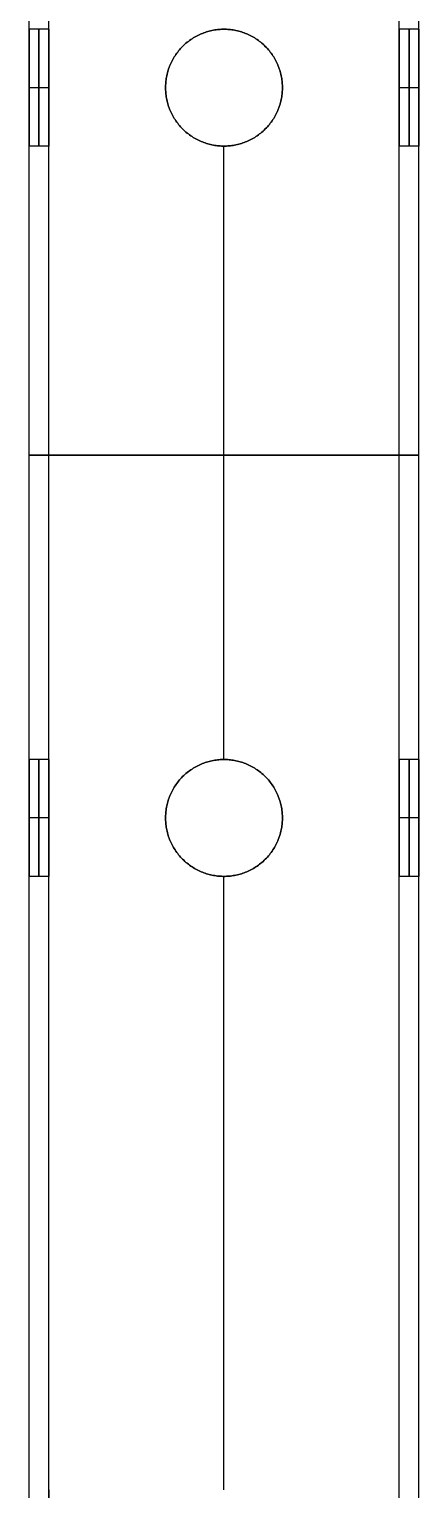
# Model space of a CAD drawing. Header units: millimetres. Extents: x 1279 to 9834, y -699 to 998.
# Drawn here: x 7031 to 7071, y -354.2 to -204.2 of the extents above; entities that cross this region are included whole.
import ezdxf

# ---------------------------------------------------------------- set-up
doc = ezdxf.new("R2010")
doc.units = ezdxf.units.MM
doc.header["$MEASUREMENT"] = 0
doc.layers.add('staal', color=7, linetype='Continuous', true_color=0x4c4c4c)

msp = doc.modelspace()

# ---------------------------------------------------------------- linework, layer by layer
at = {"layer": 'staal'}
for p, q in [((7032.99, -204.2, 796.69), (7030.99, -204.2, 796.69)), ((7050.99, -204.2, 778.69), (7050.99, -204.2, 776.69)), ((7050.99, -204.2, 816.69), (7050.99, -204.2, 814.69)), ((7070.99, -204.2, 796.69), (7068.99, -204.2, 796.69)), ((7032.99, -210.2, 802.69), (7030.99, -210.2, 802.69)), ((7032.99, -210.2, 790.69), (7030.99, -210.2, 790.69)), ((7044.99, -210.2, 778.69), (7044.99, -210.2, 776.69)), ((7044.99, -210.2, 816.69), (7044.99, -210.2, 814.69)), ((7056.99, -210.2, 778.69), (7056.99, -210.2, 776.69)), ((7056.99, -210.2, 816.69), (7056.99, -210.2, 814.69)), ((7070.99, -210.2, 802.69), (7068.99, -210.2, 802.69)), ((7070.99, -210.2, 790.69), (7068.99, -210.2, 790.69)), ((7032.99, -216.2, 796.69), (7030.99, -216.2, 796.69)), ((7050.99, -216.2, 778.69), (7050.99, -216.2, 776.69)), ((7050.99, -216.2, 816.69), (7050.99, -216.2, 814.69)), ((7070.99, -216.2, 796.69), (7068.99, -216.2, 796.69)), ((7032.99, -279.2, 796.69), (7030.99, -279.2, 796.69)), ((7050.99, -279.2, 778.69), (7050.99, -279.2, 776.69)), ((7050.99, -279.2, 816.69), (7050.99, -279.2, 814.69)), ((7070.99, -279.2, 796.69), (7068.99, -279.2, 796.69)), ((7032.99, -285.2, 802.69), (7030.99, -285.2, 802.69)), ((7032.99, -285.2, 790.69), (7030.99, -285.2, 790.69)), ((7044.99, -285.2, 778.69), (7044.99, -285.2, 776.69)), ((7044.99, -285.2, 816.69), (7044.99, -285.2, 814.69)), ((7056.99, -285.2, 778.69), (7056.99, -285.2, 776.69)), ((7056.99, -285.2, 816.69), (7056.99, -285.2, 814.69)), ((7070.99, -285.2, 802.69), (7068.99, -285.2, 802.69)), ((7070.99, -285.2, 790.69), (7068.99, -285.2, 790.69)), ((7032.99, -291.2, 796.69), (7030.99, -291.2, 796.69)), ((7050.99, -291.2, 778.69), (7050.99, -291.2, 776.69)), ((7050.99, -291.2, 816.69), (7050.99, -291.2, 814.69)), ((7070.99, -291.2, 796.69), (7068.99, -291.2, 796.69))]:
    msp.add_line(p, q, dxfattribs=at)
for points in [[(7030.99, -565.7, 776.69), (7030.99, -247.95, 776.69), (7030.99, 69.8, 776.69)], [(7030.99, -565.7, 816.69), (7030.99, -247.95, 816.69), (7030.99, 69.8, 816.69)], [(7032.99, -565.7, 778.69), (7032.99, -247.95, 778.69), (7032.99, 69.8, 778.69)], [(7032.99, -565.7, 814.69), (7032.99, -247.95, 814.69), (7032.99, 69.8, 814.69)], [(7068.99, -565.7, 778.69), (7068.99, -247.95, 778.69), (7068.99, 69.8, 778.69)], [(7068.99, -565.7, 814.69), (7068.99, -247.95, 814.69), (7068.99, 69.8, 814.69)], [(7070.99, -565.7, 776.69), (7070.99, -247.95, 776.69), (7070.99, 69.8, 776.69)], [(7070.99, -565.7, 816.69), (7070.99, -247.95, 816.69), (7070.99, 69.8, 816.69)], [(7030.99, -279.2, 796.69), (7030.99, -247.7, 796.69), (7030.99, -216.2, 796.69)], [(7032.99, -279.2, 796.69), (7032.99, -247.7, 796.69), (7032.99, -216.2, 796.69)], [(7050.99, -279.2, 776.69), (7050.99, -247.7, 776.69), (7050.99, -216.2, 776.69)], [(7050.99, -279.2, 816.69), (7050.99, -247.7, 816.69), (7050.99, -216.2, 816.69)], [(7050.99, -279.2, 778.69), (7050.99, -247.7, 778.69), (7050.99, -216.2, 778.69)], [(7050.99, -279.2, 814.69), (7050.99, -247.7, 814.69), (7050.99, -216.2, 814.69)], [(7068.99, -279.2, 796.69), (7068.99, -247.7, 796.69), (7068.99, -216.2, 796.69)], [(7070.99, -279.2, 796.69), (7070.99, -247.7, 796.69), (7070.99, -216.2, 796.69)], [(7070.99, -247.95, 776.69), (7050.99, -247.95, 776.69), (7030.99, -247.95, 776.69)], [(7030.99, -247.95, 776.69), (7030.99, -247.95, 796.69), (7030.99, -247.95, 816.69)], [(7030.99, -247.95, 816.69), (7050.99, -247.95, 816.69), (7070.99, -247.95, 816.69)], [(7032.99, -247.95, 814.69), (7032.99, -247.95, 796.69), (7032.99, -247.95, 778.69)], [(7032.99, -247.95, 778.69), (7050.99, -247.95, 778.69), (7068.99, -247.95, 778.69)], [(7068.99, -247.95, 814.69), (7050.99, -247.95, 814.69), (7032.99, -247.95, 814.69)], [(7068.99, -247.95, 778.69), (7068.99, -247.95, 796.69), (7068.99, -247.95, 814.69)], [(7070.99, -247.95, 816.69), (7070.99, -247.95, 796.69), (7070.99, -247.95, 776.69)], [(7030.99, -354.2, 796.69), (7030.99, -322.7, 796.69), (7030.99, -291.2, 796.69)], [(7032.99, -354.2, 796.69), (7032.99, -322.7, 796.69), (7032.99, -291.2, 796.69)], [(7050.99, -354.2, 776.69), (7050.99, -322.7, 776.69), (7050.99, -291.2, 776.69)], [(7050.99, -354.2, 816.69), (7050.99, -322.7, 816.69), (7050.99, -291.2, 816.69)], [(7050.99, -354.2, 778.69), (7050.99, -322.7, 778.69), (7050.99, -291.2, 778.69)], [(7050.99, -354.2, 814.69), (7050.99, -322.7, 814.69), (7050.99, -291.2, 814.69)], [(7068.99, -354.2, 796.69), (7068.99, -322.7, 796.69), (7068.99, -291.2, 796.69)], [(7070.99, -354.2, 796.69), (7070.99, -322.7, 796.69), (7070.99, -291.2, 796.69)]]:
    msp.add_open_spline(points, degree=2, dxfattribs=at)
for points, weights, knots in [([(7030.99, -210.2, 802.69), (7030.99, -216.2, 802.69), (7030.99, -216.2, 796.69), (7030.99, -216.2, 790.69), (7030.99, -210.2, 790.69), (7030.99, -204.2, 790.69), (7030.99, -204.2, 796.69), (7030.99, -204.2, 802.69), (7030.99, -210.2, 802.69)], [1, 0.707106781187, 1, 0.707106781187, 1, 0.707106781187, 1, 0.707106781187, 1], [-31.415927, -31.415927, -31.415927, -23.561945, -23.561945, -15.707963, -15.707963, -7.853982, -7.853982, 0, 0, 0]), ([(7031.99, -210.2, 802.69), (7031.99, -204.2, 802.69), (7031.99, -204.2, 796.69), (7031.99, -204.2, 790.69), (7031.99, -210.2, 790.69), (7031.99, -216.2, 790.69), (7031.99, -216.2, 796.69), (7031.99, -216.2, 802.69), (7031.99, -210.2, 802.69)], [1, 0.707106781187, 1, 0.707106781187, 1, 0.707106781187, 1, 0.707106781187, 1], [0, 0, 0, 7.853982, 7.853982, 15.707963, 15.707963, 23.561945, 23.561945, 31.415927, 31.415927, 31.415927]), ([(7032.99, -210.2, 802.69), (7032.99, -204.2, 802.69), (7032.99, -204.2, 796.69), (7032.99, -204.2, 790.69), (7032.99, -210.2, 790.69), (7032.99, -216.2, 790.69), (7032.99, -216.2, 796.69), (7032.99, -216.2, 802.69), (7032.99, -210.2, 802.69)], [1, 0.707106781187, 1, 0.707106781187, 1, 0.707106781187, 1, 0.707106781187, 1], [0, 0, 0, 7.853982, 7.853982, 15.707963, 15.707963, 23.561945, 23.561945, 31.415927, 31.415927, 31.415927]), ([(7044.99, -210.2, 776.69), (7044.99, -216.2, 776.69), (7050.99, -216.2, 776.69), (7056.99, -216.2, 776.69), (7056.99, -210.2, 776.69), (7056.99, -204.2, 776.69), (7050.99, -204.2, 776.69), (7044.99, -204.2, 776.69), (7044.99, -210.2, 776.69)], [1, 0.707106781187, 1, 0.707106781187, 1, 0.707106781187, 1, 0.707106781187, 1], [-31.415927, -31.415927, -31.415927, -23.561945, -23.561945, -15.707963, -15.707963, -7.853982, -7.853982, 0, 0, 0]), ([(7044.99, -210.2, 816.69), (7044.99, -204.2, 816.69), (7050.99, -204.2, 816.69), (7056.99, -204.2, 816.69), (7056.99, -210.2, 816.69), (7056.99, -216.2, 816.69), (7050.99, -216.2, 816.69), (7044.99, -216.2, 816.69), (7044.99, -210.2, 816.69)], [1, 0.707106781187, 1, 0.707106781187, 1, 0.707106781187, 1, 0.707106781187, 1], [0, 0, 0, 7.853982, 7.853982, 15.707963, 15.707963, 23.561945, 23.561945, 31.415927, 31.415927, 31.415927]), ([(7044.99, -210.2, 778.69), (7044.99, -204.2, 778.69), (7050.99, -204.2, 778.69), (7056.99, -204.2, 778.69), (7056.99, -210.2, 778.69), (7056.99, -216.2, 778.69), (7050.99, -216.2, 778.69), (7044.99, -216.2, 778.69), (7044.99, -210.2, 778.69)], [1, 0.707106781187, 1, 0.707106781187, 1, 0.707106781187, 1, 0.707106781187, 1], [0, 0, 0, 7.853982, 7.853982, 15.707963, 15.707963, 23.561945, 23.561945, 31.415927, 31.415927, 31.415927]), ([(7044.99, -210.2, 814.69), (7044.99, -216.2, 814.69), (7050.99, -216.2, 814.69), (7056.99, -216.2, 814.69), (7056.99, -210.2, 814.69), (7056.99, -204.2, 814.69), (7050.99, -204.2, 814.69), (7044.99, -204.2, 814.69), (7044.99, -210.2, 814.69)], [1, 0.707106781187, 1, 0.707106781187, 1, 0.707106781187, 1, 0.707106781187, 1], [-31.415927, -31.415927, -31.415927, -23.561945, -23.561945, -15.707963, -15.707963, -7.853982, -7.853982, 0, 0, 0]), ([(7044.99, -210.2, 777.69), (7044.99, -204.2, 777.69), (7050.99, -204.2, 777.69), (7056.99, -204.2, 777.69), (7056.99, -210.2, 777.69), (7056.99, -216.2, 777.69), (7050.99, -216.2, 777.69), (7044.99, -216.2, 777.69), (7044.99, -210.2, 777.69)], [1, 0.707106781187, 1, 0.707106781187, 1, 0.707106781187, 1, 0.707106781187, 1], [0, 0, 0, 7.853982, 7.853982, 15.707963, 15.707963, 23.561945, 23.561945, 31.415927, 31.415927, 31.415927]), ([(7044.99, -210.2, 815.69), (7044.99, -204.2, 815.69), (7050.99, -204.2, 815.69), (7056.99, -204.2, 815.69), (7056.99, -210.2, 815.69), (7056.99, -216.2, 815.69), (7050.99, -216.2, 815.69), (7044.99, -216.2, 815.69), (7044.99, -210.2, 815.69)], [1, 0.707106781187, 1, 0.707106781187, 1, 0.707106781187, 1, 0.707106781187, 1], [0, 0, 0, 7.853982, 7.853982, 15.707963, 15.707963, 23.561945, 23.561945, 31.415927, 31.415927, 31.415927]), ([(7068.99, -210.2, 802.69), (7068.99, -216.2, 802.69), (7068.99, -216.2, 796.69), (7068.99, -216.2, 790.69), (7068.99, -210.2, 790.69), (7068.99, -204.2, 790.69), (7068.99, -204.2, 796.69), (7068.99, -204.2, 802.69), (7068.99, -210.2, 802.69)], [1, 0.707106781187, 1, 0.707106781187, 1, 0.707106781187, 1, 0.707106851018, 0.999999860338], [-31.415927, -31.415927, -31.415927, -23.561944, -23.561944, -15.707962, -15.707962, -7.85398, -7.85398, 0, 0, 0]), ([(7069.99, -210.2, 802.69), (7069.99, -204.2, 802.69), (7069.99, -204.2, 796.69), (7069.99, -204.2, 790.69), (7069.99, -210.2, 790.69), (7069.99, -216.2, 790.69), (7069.99, -216.2, 796.69), (7069.99, -216.2, 802.69), (7069.99, -210.2, 802.69)], [1, 0.707106781187, 1, 0.707106781187, 1, 0.707106781187, 1, 0.707106781187, 1], [0, 0, 0, 7.853982, 7.853982, 15.707963, 15.707963, 23.561945, 23.561945, 31.415927, 31.415927, 31.415927]), ([(7070.99, -210.2, 802.69), (7070.99, -204.2, 802.69), (7070.99, -204.2, 796.69), (7070.99, -204.2, 790.69), (7070.99, -210.2, 790.69), (7070.99, -216.2, 790.69), (7070.99, -216.2, 796.69), (7070.99, -216.2, 802.69), (7070.99, -210.2, 802.69)], [1, 0.707106781187, 1, 0.707106781187, 1, 0.707106781187, 1, 0.707106781187, 1], [0, 0, 0, 7.853982, 7.853982, 15.707963, 15.707963, 23.561945, 23.561945, 31.415927, 31.415927, 31.415927]), ([(7030.99, -285.2, 802.69), (7030.99, -291.2, 802.69), (7030.99, -291.2, 796.69), (7030.99, -291.2, 790.69), (7030.99, -285.2, 790.69), (7030.99, -279.2, 790.69), (7030.99, -279.2, 796.69), (7030.99, -279.2, 802.69), (7030.99, -285.2, 802.69)], [1, 0.707106781187, 1, 0.707106781187, 1, 0.707106781187, 1, 0.707106781187, 1], [-31.415927, -31.415927, -31.415927, -23.561945, -23.561945, -15.707963, -15.707963, -7.853982, -7.853982, 0, 0, 0]), ([(7031.99, -285.2, 802.69), (7031.99, -279.2, 802.69), (7031.99, -279.2, 796.69), (7031.99, -279.2, 790.69), (7031.99, -285.2, 790.69), (7031.99, -291.2, 790.69), (7031.99, -291.2, 796.69), (7031.99, -291.2, 802.69), (7031.99, -285.2, 802.69)], [1, 0.707106781187, 1, 0.707106781187, 1, 0.707106781187, 1, 0.707106781187, 1], [0, 0, 0, 7.853982, 7.853982, 15.707963, 15.707963, 23.561945, 23.561945, 31.415927, 31.415927, 31.415927]), ([(7032.99, -285.2, 802.69), (7032.99, -279.2, 802.69), (7032.99, -279.2, 796.69), (7032.99, -279.2, 790.69), (7032.99, -285.2, 790.69), (7032.99, -291.2, 790.69), (7032.99, -291.2, 796.69), (7032.99, -291.2, 802.69), (7032.99, -285.2, 802.69)], [1, 0.707106781187, 1, 0.707106781187, 1, 0.707106781187, 1, 0.707106781187, 1], [0, 0, 0, 7.853982, 7.853982, 15.707963, 15.707963, 23.561945, 23.561945, 31.415927, 31.415927, 31.415927]), ([(7044.99, -285.2, 776.69), (7044.99, -291.2, 776.69), (7050.99, -291.2, 776.69), (7056.99, -291.2, 776.69), (7056.99, -285.2, 776.69), (7056.99, -279.2, 776.69), (7050.99, -279.2, 776.69), (7044.99, -279.2, 776.69), (7044.99, -285.2, 776.69)], [1, 0.707106781187, 1, 0.707106781187, 1, 0.707106781187, 1, 0.707106781187, 1], [-31.415927, -31.415927, -31.415927, -23.561945, -23.561945, -15.707963, -15.707963, -7.853982, -7.853982, 0, 0, 0]), ([(7044.99, -285.2, 816.69), (7044.99, -279.2, 816.69), (7050.99, -279.2, 816.69), (7056.99, -279.2, 816.69), (7056.99, -285.2, 816.69), (7056.99, -291.2, 816.69), (7050.99, -291.2, 816.69), (7044.99, -291.2, 816.69), (7044.99, -285.2, 816.69)], [1, 0.707106781187, 1, 0.707106781187, 1, 0.707106781187, 1, 0.707106781187, 1], [0, 0, 0, 7.853982, 7.853982, 15.707963, 15.707963, 23.561945, 23.561945, 31.415927, 31.415927, 31.415927]), ([(7044.99, -285.2, 778.69), (7044.99, -279.2, 778.69), (7050.99, -279.2, 778.69), (7056.99, -279.2, 778.69), (7056.99, -285.2, 778.69), (7056.99, -291.2, 778.69), (7050.99, -291.2, 778.69), (7044.99, -291.2, 778.69), (7044.99, -285.2, 778.69)], [1, 0.707106781187, 1, 0.707106781187, 1, 0.707106781187, 1, 0.707106781187, 1], [0, 0, 0, 7.853982, 7.853982, 15.707963, 15.707963, 23.561945, 23.561945, 31.415927, 31.415927, 31.415927]), ([(7044.99, -285.2, 814.69), (7044.99, -291.2, 814.69), (7050.99, -291.2, 814.69), (7056.99, -291.2, 814.69), (7056.99, -285.2, 814.69), (7056.99, -279.2, 814.69), (7050.99, -279.2, 814.69), (7044.99, -279.2, 814.69), (7044.99, -285.2, 814.69)], [1, 0.707106781187, 1, 0.707106781187, 1, 0.707106781187, 1, 0.707106781187, 1], [-31.415927, -31.415927, -31.415927, -23.561945, -23.561945, -15.707963, -15.707963, -7.853982, -7.853982, 0, 0, 0]), ([(7044.99, -285.2, 777.69), (7044.99, -279.2, 777.69), (7050.99, -279.2, 777.69), (7056.99, -279.2, 777.69), (7056.99, -285.2, 777.69), (7056.99, -291.2, 777.69), (7050.99, -291.2, 777.69), (7044.99, -291.2, 777.69), (7044.99, -285.2, 777.69)], [1, 0.707106781187, 1, 0.707106781187, 1, 0.707106781187, 1, 0.707106781187, 1], [0, 0, 0, 7.853982, 7.853982, 15.707963, 15.707963, 23.561945, 23.561945, 31.415927, 31.415927, 31.415927]), ([(7044.99, -285.2, 815.69), (7044.99, -279.2, 815.69), (7050.99, -279.2, 815.69), (7056.99, -279.2, 815.69), (7056.99, -285.2, 815.69), (7056.99, -291.2, 815.69), (7050.99, -291.2, 815.69), (7044.99, -291.2, 815.69), (7044.99, -285.2, 815.69)], [1, 0.707106781187, 1, 0.707106781187, 1, 0.707106781187, 1, 0.707106781187, 1], [0, 0, 0, 7.853982, 7.853982, 15.707963, 15.707963, 23.561945, 23.561945, 31.415927, 31.415927, 31.415927]), ([(7068.99, -285.2, 802.69), (7068.99, -291.2, 802.69), (7068.99, -291.2, 796.69), (7068.99, -291.2, 790.69), (7068.99, -285.2, 790.69), (7068.99, -279.2, 790.69), (7068.99, -279.2, 796.69), (7068.99, -279.2, 802.69), (7068.99, -285.2, 802.69)], [1, 0.707106781187, 1, 0.707106781187, 1, 0.707106781187, 1, 0.707106851018, 0.999999860338], [-31.415927, -31.415927, -31.415927, -23.561944, -23.561944, -15.707962, -15.707962, -7.85398, -7.85398, 0, 0, 0]), ([(7069.99, -285.2, 802.69), (7069.99, -279.2, 802.69), (7069.99, -279.2, 796.69), (7069.99, -279.2, 790.69), (7069.99, -285.2, 790.69), (7069.99, -291.2, 790.69), (7069.99, -291.2, 796.69), (7069.99, -291.2, 802.69), (7069.99, -285.2, 802.69)], [1, 0.707106781187, 1, 0.707106781187, 1, 0.707106781187, 1, 0.707106781187, 1], [0, 0, 0, 7.853982, 7.853982, 15.707963, 15.707963, 23.561945, 23.561945, 31.415927, 31.415927, 31.415927]), ([(7070.99, -285.2, 802.69), (7070.99, -279.2, 802.69), (7070.99, -279.2, 796.69), (7070.99, -279.2, 790.69), (7070.99, -285.2, 790.69), (7070.99, -291.2, 790.69), (7070.99, -291.2, 796.69), (7070.99, -291.2, 802.69), (7070.99, -285.2, 802.69)], [1, 0.707106781187, 1, 0.707106781187, 1, 0.707106781187, 1, 0.707106781187, 1], [0, 0, 0, 7.853982, 7.853982, 15.707963, 15.707963, 23.561945, 23.561945, 31.415927, 31.415927, 31.415927]), ([(7032.99, -360.2, 802.69), (7032.99, -354.2, 802.69), (7032.99, -354.2, 796.69), (7032.99, -354.2, 790.69), (7032.99, -360.2, 790.69), (7032.99, -366.2, 790.69), (7032.99, -366.2, 796.69), (7032.99, -366.2, 802.69), (7032.99, -360.2, 802.69)], [0.999999860338, 0.707106851018, 1, 0.707106781187, 1, 0.707106781187, 1, 0.707106851018, 0.999999860338], [0, 0, 0, 7.853981, 7.853981, 15.707963, 15.707963, 23.561946, 23.561946, 31.415927, 31.415927, 31.415927])]:
    msp.add_rational_spline(points, weights, degree=2, knots=knots, dxfattribs=at)

doc.saveas('drawing.dxf')
